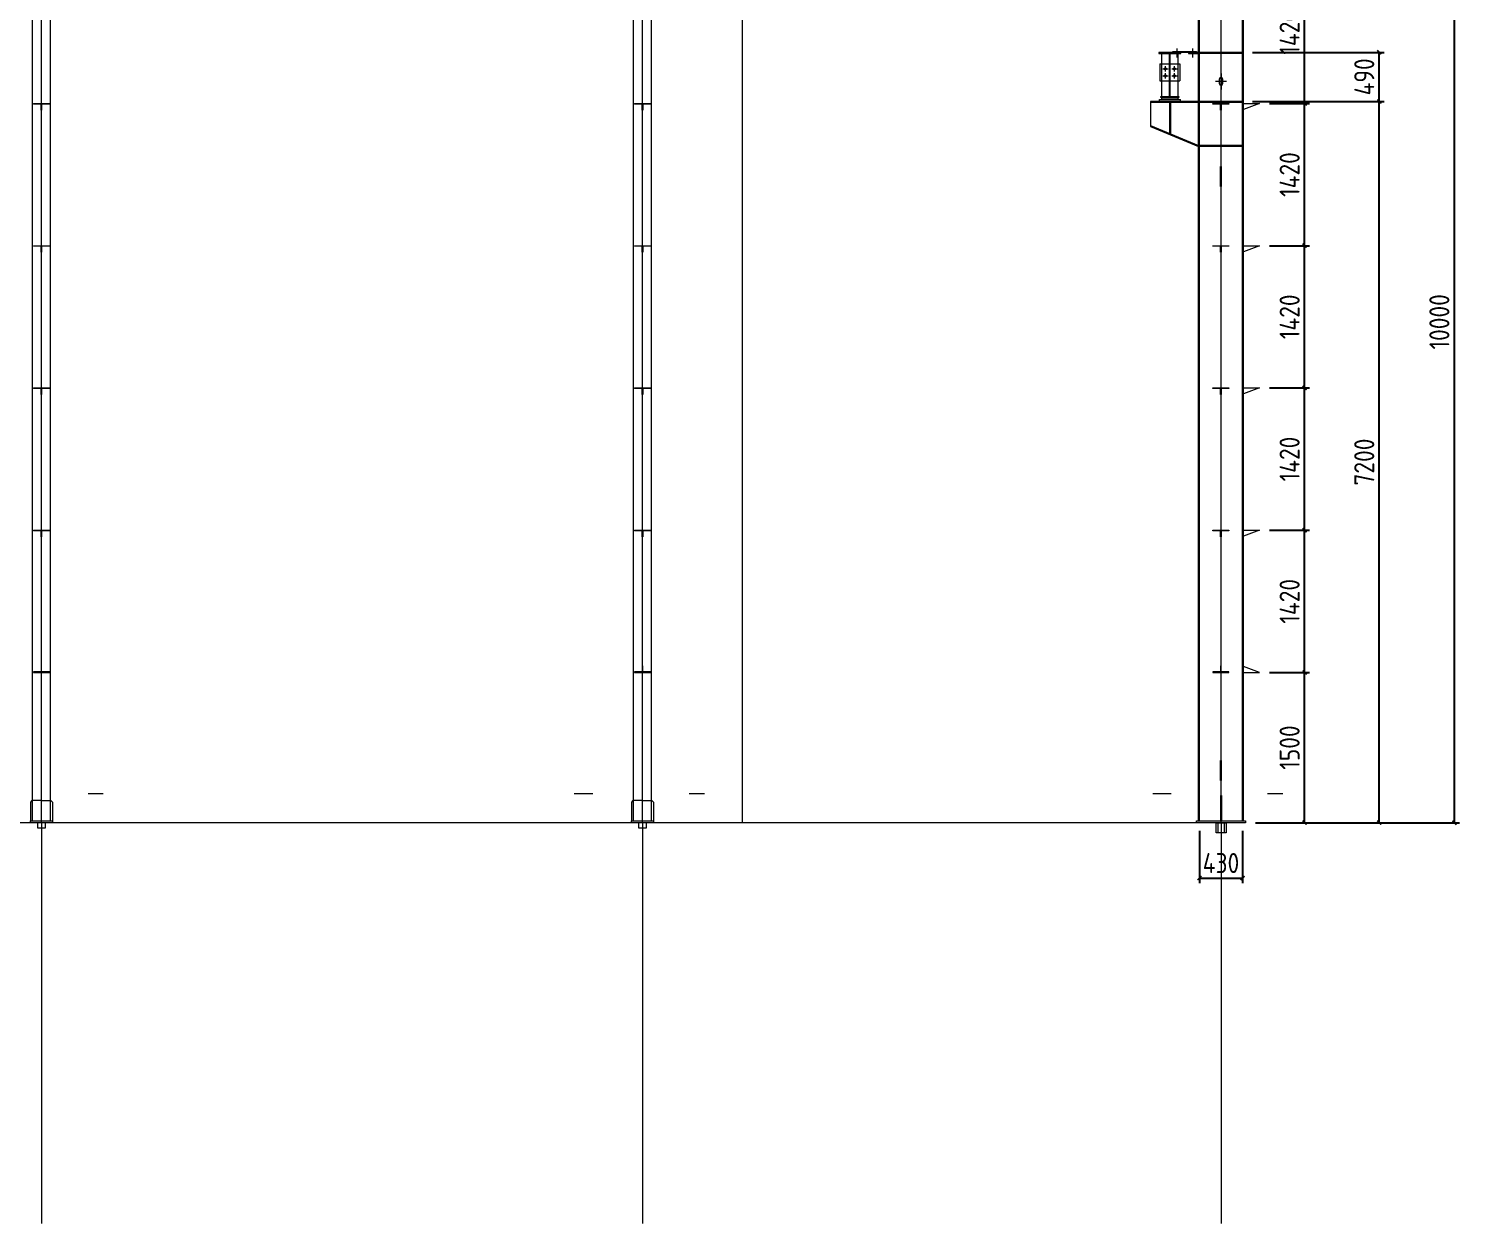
# Model space of a CAD drawing. Extents: x 485428 to 797698, y 56414 to 211814.
# Drawn here: x 654155 to 668437, y 126697 to 138624 of the extents above; entities that cross this region are included whole.
import ezdxf

# ---------------------------------------------------------------- set-up
doc = ezdxf.new("R2010")
doc.units = 0
doc.header["$LTSCALE"] = 1000
doc.header["$MEASUREMENT"] = 0
doc.layers.add('AXIS', color=3, linetype='Continuous')
doc.layers.add('DOTE', color=1, linetype='Continuous')
doc.styles.get("Standard").update_dxf_attribs({"font": 'gbenor.shx', "bigfont": 'gbcbig.shx'})
doc.dimstyles.get("Standard").update_dxf_attribs({"dimscale": 100, "dimtxt": 2, "dimasz": 0.4, "dimexe": 0.5, "dimexo": 1, "dimgap": 0.5, "dimtad": 1, "dimdec": 0, "dimzin": 0, "dimdsep": 46, "dimtxsty": 'Standard', "dimblk": 'ARCHTICK', "dimcen": 0.09, "dimadec": 0, "dimazin": 0, "dimtfac": 1, "dimtdec": 0, "dimtix": 1, "dimtmove": 2, "dimatfit": 3, "dimfxl": 1, "dimtolj": 1, "dimtzin": 0, "dimarcsym": 0})

# ---------------------------------------------------------------- blocks, each defined once
blk = doc.blocks.new('_ArchTick')
at = {"color": 0, "linetype": 'ByBlock', "const_width": 0.4}
blk.add_lwpolyline([(-0.5, -0.5), (0.5, 0.5)], dxfattribs=at)
blk = doc.blocks.new('*D121')
at = {"color": 3, "lineweight": -2}
for p, q in [((666542, 132197), (666942, 132197)), ((666892, 130697), (666892, 132197)), ((666402, 130697), (666942, 130697))]:
    blk.add_line(p, q, dxfattribs=at)
at = {"layer": 'Defpoints', "color": 0}
for p in [(666442, 132197), (666892, 132197), (666302, 130697)]:
    blk.add_point(p, dxfattribs=at)
at = {"color": 3, "lineweight": -2, "xscale": 40, "yscale": 40, "zscale": 40}
for p, rotation in [((666892, 132197), 90), ((666892, 130697), 270)]:
    blk.add_blockref('_ArchTick', p, dxfattribs=dict(at, rotation=rotation))
at = {"color": 0, "lineweight": 15, "insert": (666742, 131447), "char_height": 200, "attachment_point": 5, "rotation": 90}
blk.add_mtext('\\A1;1500', dxfattribs=at)
blk = doc.blocks.new('*D122')
at = {"color": 3, "lineweight": -2}
for p, q in [((666542, 133617), (666942, 133617)), ((666892, 132197), (666892, 133617)), ((666542, 132197), (666942, 132197))]:
    blk.add_line(p, q, dxfattribs=at)
at = {"layer": 'Defpoints', "color": 0}
for p in [(666442, 133617), (666892, 133617), (666442, 132197)]:
    blk.add_point(p, dxfattribs=at)
at = {"color": 3, "lineweight": -2, "xscale": 40, "yscale": 40, "zscale": 40}
for p, rotation in [((666892, 133617), 90), ((666892, 132197), 270)]:
    blk.add_blockref('_ArchTick', p, dxfattribs=dict(at, rotation=rotation))
at = {"color": 0, "lineweight": 15, "insert": (666742, 132907), "char_height": 200, "attachment_point": 5, "rotation": 90}
blk.add_mtext('\\A1;1420', dxfattribs=at)
blk = doc.blocks.new('*D123')
at = {"color": 3, "lineweight": -2}
for p, q in [((666542, 135037), (666942, 135037)), ((666892, 133617), (666892, 135037)), ((666542, 133617), (666942, 133617))]:
    blk.add_line(p, q, dxfattribs=at)
at = {"layer": 'Defpoints', "color": 0}
for p in [(666442, 135037), (666892, 135037), (666442, 133617)]:
    blk.add_point(p, dxfattribs=at)
at = {"color": 3, "lineweight": -2, "xscale": 40, "yscale": 40, "zscale": 40}
for p, rotation in [((666892, 135037), 90), ((666892, 133617), 270)]:
    blk.add_blockref('_ArchTick', p, dxfattribs=dict(at, rotation=rotation))
at = {"color": 0, "lineweight": 15, "insert": (666742, 134327), "char_height": 200, "attachment_point": 5, "rotation": 90}
blk.add_mtext('\\A1;1420', dxfattribs=at)
blk = doc.blocks.new('*D124')
at = {"color": 3, "lineweight": -2}
for p, q in [((666542, 136457), (666942, 136457)), ((666892, 135037), (666892, 136457)), ((666542, 135037), (666942, 135037))]:
    blk.add_line(p, q, dxfattribs=at)
at = {"layer": 'Defpoints', "color": 0}
for p in [(666442, 136457), (666892, 136457), (666442, 135037)]:
    blk.add_point(p, dxfattribs=at)
at = {"color": 3, "lineweight": -2, "xscale": 40, "yscale": 40, "zscale": 40}
for p, rotation in [((666892, 136457), 90), ((666892, 135037), 270)]:
    blk.add_blockref('_ArchTick', p, dxfattribs=dict(at, rotation=rotation))
at = {"color": 0, "lineweight": 15, "insert": (666742, 135747), "char_height": 200, "attachment_point": 5, "rotation": 90}
blk.add_mtext('\\A1;1420', dxfattribs=at)
blk = doc.blocks.new('*D125')
at = {"color": 3, "lineweight": -2}
for p, q in [((666542, 137877), (666942, 137877)), ((666892, 136457), (666892, 137877)), ((666542, 136457), (666942, 136457))]:
    blk.add_line(p, q, dxfattribs=at)
at = {"layer": 'Defpoints', "color": 0}
for p in [(666442, 137877), (666892, 137877), (666442, 136457)]:
    blk.add_point(p, dxfattribs=at)
at = {"color": 3, "lineweight": -2, "xscale": 40, "yscale": 40, "zscale": 40}
for p, rotation in [((666892, 137877), 90), ((666892, 136457), 270)]:
    blk.add_blockref('_ArchTick', p, dxfattribs=dict(at, rotation=rotation))
at = {"color": 0, "lineweight": 15, "insert": (666742, 137167), "char_height": 200, "attachment_point": 5, "rotation": 90}
blk.add_mtext('\\A1;1420', dxfattribs=at)
blk = doc.blocks.new('*D126')
at = {"color": 3, "lineweight": -2}
for p, q in [((666542, 139297), (666942, 139297)), ((666892, 137877), (666892, 139297)), ((666542, 137877), (666942, 137877))]:
    blk.add_line(p, q, dxfattribs=at)
at = {"layer": 'Defpoints', "color": 0}
for p in [(666442, 139297), (666892, 139297), (666442, 137877)]:
    blk.add_point(p, dxfattribs=at)
at = {"color": 3, "lineweight": -2, "xscale": 40, "yscale": 40, "zscale": 40}
for p, rotation in [((666892, 139297), 90), ((666892, 137877), 270)]:
    blk.add_blockref('_ArchTick', p, dxfattribs=dict(at, rotation=rotation))
at = {"color": 0, "lineweight": 15, "insert": (666742, 138587), "char_height": 200, "attachment_point": 5, "rotation": 90}
blk.add_mtext('\\A1;1420', dxfattribs=at)
blk = doc.blocks.new('*D127')
at = {"color": 3, "lineweight": -2}
for p, q in [((666372, 137897), (667687, 137897)), ((667637, 130697), (667637, 137897)), ((666402, 130697), (667687, 130697))]:
    blk.add_line(p, q, dxfattribs=at)
at = {"layer": 'Defpoints', "color": 0}
for p in [(666272, 137897), (667637, 137897), (666302, 130697)]:
    blk.add_point(p, dxfattribs=at)
at = {"color": 3, "lineweight": -2, "xscale": 40, "yscale": 40, "zscale": 40}
for p, rotation in [((667637, 137897), 90), ((667637, 130697), 270)]:
    blk.add_blockref('_ArchTick', p, dxfattribs=dict(at, rotation=rotation))
at = {"color": 0, "lineweight": 15, "insert": (667487, 134297), "char_height": 200, "attachment_point": 5, "rotation": 90}
blk.add_mtext('\\A1;7200', dxfattribs=at)
blk = doc.blocks.new('*D128')
at = {"color": 3, "lineweight": -2}
for p, q in [((666372, 138387), (667687, 138387)), ((667637, 137897), (667637, 138387)), ((666372, 137897), (667687, 137897))]:
    blk.add_line(p, q, dxfattribs=at)
at = {"layer": 'Defpoints', "color": 0}
for p in [(666272, 138387), (667637, 138387), (666272, 137897)]:
    blk.add_point(p, dxfattribs=at)
at = {"color": 3, "lineweight": -2, "xscale": 40, "yscale": 40, "zscale": 40}
for p, rotation in [((667637, 138387), 90), ((667637, 137897), 270)]:
    blk.add_blockref('_ArchTick', p, dxfattribs=dict(at, rotation=rotation))
at = {"color": 0, "lineweight": 15, "insert": (667487, 138142), "char_height": 200, "attachment_point": 5, "rotation": 90}
blk.add_mtext('\\A1;490', dxfattribs=at)
blk = doc.blocks.new('*D129')
at = {"color": 3, "lineweight": -2}
for p, q in [((666382, 140697), (668437, 140697)), ((668387, 130697), (668387, 140697)), ((666402, 130697), (668437, 130697))]:
    blk.add_line(p, q, dxfattribs=at)
at = {"layer": 'Defpoints', "color": 0}
for p in [(666282, 140697), (668387, 140697), (666302, 130697)]:
    blk.add_point(p, dxfattribs=at)
at = {"color": 3, "lineweight": -2, "xscale": 40, "yscale": 40, "zscale": 40}
for p, rotation in [((668387, 140697), 90), ((668387, 130697), 270)]:
    blk.add_blockref('_ArchTick', p, dxfattribs=dict(at, rotation=rotation))
at = {"color": 0, "lineweight": 15, "insert": (668237, 135697), "char_height": 200, "attachment_point": 5, "rotation": 90}
blk.add_mtext('\\A1;10000', dxfattribs=at)
blk = doc.blocks.new('*D379')
at = {"color": 0, "lineweight": -2}
for p, q in [((665842, 130617), (665842, 130094)), ((666272, 130617), (666272, 130094)), ((665842, 130144), (666272, 130144))]:
    blk.add_line(p, q, dxfattribs=at)
at = {"layer": 'Defpoints', "color": 0}
for p in [(665842, 130717), (666272, 130717), (666272, 130144)]:
    blk.add_point(p, dxfattribs=at)
at = {"color": 0, "lineweight": -2, "xscale": 40, "yscale": 40, "zscale": 40, "rotation": 180}
blk.add_blockref('_ArchTick', (665842, 130144), dxfattribs=at)
at = {"color": 0, "lineweight": -2, "xscale": 40, "yscale": 40, "zscale": 40}
blk.add_blockref('_ArchTick', (666272, 130144), dxfattribs=at)
at = {"color": 0, "lineweight": 15, "insert": (666057, 130294), "char_height": 200, "attachment_point": 5}
blk.add_mtext('\\A1;430', dxfattribs=at)

msp = doc.modelspace()

# ---------------------------------------------------------------- linework, layer by layer
at = {"lineweight": 15}
for p, q in [((665577.3, 138397), (665812.3, 138397)), ((665577.3, 138387), (665577.3, 138397)), ((665617.3, 138427), (665617.3, 138337)), ((665617.3, 138387), (665617.3, 138397)), ((665772.3, 138427), (665772.3, 138337)), ((665812.3, 138397), (665812.3, 138387)), ((665547.3, 138387), (665437.3, 138387)), ((665437.3, 138387), (665437.3, 138377)), ((665437.3, 138377), (665657.3, 138377)), ((665447.3, 138272), (665647.3, 138272)), ((665447.3, 138272), (665447.3, 138102)), ((665467.3, 137917), (665467.3, 138382)), ((665627.3, 138382), (665467.3, 138382)), ((665502.3, 138196), (665502.3, 138248)), ((665544.3, 137945), (665544.3, 138377)), ((665657.3, 138387), (665547.3, 138387)), ((665550.3, 137945), (665550.3, 138377)), ((665812.3, 138387), (665582.3, 138387)), ((665592.5, 138196), (665592.5, 138248)), ((665627.3, 138382), (665627.3, 137917)), ((665647.3, 138272), (665647.3, 138102)), ((665657.3, 138377), (665657.3, 138387)), ((665832.3, 138387), (665732.3, 138387)), ((665732.3, 138387), (665732.3, 138377)), ((665732.3, 138377), (665832.3, 138377)), ((666272.3, 138387), (665832.3, 138387)), ((666272.3, 138377), (665832.3, 138377)), ((665476.3, 138222), (665528.3, 138222)), ((665476.5, 138152), (665528.5, 138152)), ((665502.5, 138126), (665502.5, 138178)), ((665566.5, 138222), (665618.5, 138222)), ((665566.5, 138152), (665618.5, 138152)), ((665592.5, 138126), (665592.5, 138178)), ((666042.3, 138097), (666042.3, 138122)), ((666057.3, 138177), (666057.3, 138017)), ((666072.3, 138122), (666072.3, 138072)), ((665447.3, 138102), (665647.3, 138102)), ((666112.3, 138097), (666002.3, 138097)), ((666042.3, 138072), (666042.3, 138097)), ((665352.3, 137897), (665352.3, 137647)), ((665832.3, 137897), (665352.3, 137897)), ((665832.3, 137887), (665352.3, 137887)), ((665547.3, 137897), (665402.3, 137897)), ((665442.3, 137917), (665652.3, 137917)), ((665442.3, 137897), (665442.3, 137917)), ((665547.3, 137897), (665442.3, 137897)), ((665457.3, 137937), (665457.3, 137945)), ((665457.3, 137945), (665637.3, 137945)), ((665547.3, 137937), (665457.3, 137937)), ((665467.3, 137937), (665637.3, 137937)), ((665627.3, 137917), (665467.3, 137917)), ((665542.3, 137887), (665542.3, 137578.6)), ((665692.3, 137897), (665547.3, 137897)), ((665552.3, 137887), (665552.3, 137574.5)), ((665637.3, 137945), (665637.3, 137937)), ((665652.3, 137897), (665652.3, 137917)), ((666272.3, 137897), (665842.3, 137897)), ((666272.3, 137887), (665842.3, 137887)), ((665352.3, 137657.8), (665832.3, 137457.8)), ((665352.3, 137647), (665832.3, 137447)), ((666272.3, 137457), (665842.3, 137457)), ((666272.3, 137447), (665842.3, 137447)), ((654747.9, 130987.3), (654900.8, 130987.3)), ((659601.9, 130987.3), (659785.8, 130987.3)), ((660747.9, 130987.3), (660900.8, 130987.3)), ((665376.9, 130987.3), (665560.8, 130987.3)), ((666522.9, 130987.3), (666675.8, 130987.3)), ((666282.3, 130697), (622692.3, 130697)), ((666007.3, 130697), (666107.3, 130697))]:
    msp.add_line(p, q, dxfattribs=at)
at = {"color": 1, "lineweight": 15}
for p, q in [((665547.3, 138387), (665547.3, 137937)), ((665547.3, 137887), (665547.3, 137576.5)), ((654242.3, 130697), (654242.3, 130647)), ((654322.3, 130647), (654322.3, 130697)), ((660242.3, 130697), (660242.3, 130647)), ((660322.3, 130647), (660322.3, 130697)), ((666007.3, 130597), (666007.3, 130697)), ((666027.3, 130597), (666027.3, 130697)), ((666087.3, 130697), (666087.3, 130597)), ((666107.3, 130697), (666107.3, 130597)), ((654242.3, 130647), (654322.3, 130647)), ((660242.3, 130647), (660322.3, 130647)), ((666107.3, 130597), (666007.3, 130597))]:
    msp.add_line(p, q, dxfattribs=at)
at = {"color": 2, "lineweight": 15}
for p, q in [((654202.3, 137871), (654202.3, 137877)), ((654202.3, 137877), (654282.3, 137877)), ((654362.3, 137871), (654202.3, 137871)), ((654279.3, 137811), (654279.3, 137871)), ((654279.3, 137871), (654285.3, 137871)), ((654282.3, 137877), (654362.3, 137877)), ((654285.3, 137871), (654285.3, 137811)), ((654362.3, 137877), (654362.3, 137871)), ((660202.3, 137871), (660202.3, 137877)), ((660202.3, 137877), (660282.3, 137877)), ((660362.3, 137871), (660202.3, 137871)), ((660279.3, 137811), (660279.3, 137871)), ((660279.3, 137871), (660285.3, 137871)), ((660282.3, 137877), (660362.3, 137877)), ((660285.3, 137871), (660285.3, 137811)), ((660362.3, 137877), (660362.3, 137871)), ((665976.5, 137871), (665976.5, 137877)), ((665976.5, 137877), (666056.5, 137877)), ((666136.5, 137871), (665976.5, 137871)), ((666053.5, 137811), (666053.5, 137871)), ((666053.5, 137871), (666059.5, 137871)), ((666056.5, 137877), (666136.5, 137877)), ((666059.5, 137871), (666059.5, 137811)), ((666136.5, 137877), (666136.5, 137871)), ((666282.3, 137877), (666442.3, 137877)), ((666282.3, 137877), (666442.3, 137877)), ((666442.3, 137877), (666282.3, 137817)), ((654282.3, 137811), (654279.3, 137811)), ((654285.3, 137811), (654282.3, 137811)), ((660282.3, 137811), (660279.3, 137811)), ((660285.3, 137811), (660282.3, 137811)), ((666056.5, 137811), (666053.5, 137811)), ((666059.5, 137811), (666056.5, 137811)), ((666053.3, 137047), (666053.3, 137247)), ((666053.3, 137247), (666061.3, 137247)), ((666061.3, 137047), (666061.3, 137247)), ((666061.3, 137047), (666053.3, 137047)), ((654202.3, 136451), (654202.3, 136457)), ((654202.3, 136457), (654282.3, 136457)), ((654362.3, 136451), (654202.3, 136451)), ((654279.3, 136391), (654279.3, 136451)), ((654279.3, 136451), (654285.3, 136451)), ((654282.3, 136391), (654279.3, 136391)), ((654282.3, 136457), (654362.3, 136457)), ((654285.3, 136391), (654282.3, 136391)), ((654285.3, 136451), (654285.3, 136391)), ((654362.3, 136457), (654362.3, 136451)), ((660202.3, 136451), (660202.3, 136457)), ((660202.3, 136457), (660282.3, 136457)), ((660362.3, 136451), (660202.3, 136451)), ((660279.3, 136391), (660279.3, 136451)), ((660279.3, 136451), (660285.3, 136451)), ((660282.3, 136391), (660279.3, 136391)), ((660282.3, 136457), (660362.3, 136457)), ((660285.3, 136391), (660282.3, 136391)), ((660285.3, 136451), (660285.3, 136391)), ((660362.3, 136457), (660362.3, 136451)), ((665976.5, 136451), (665976.5, 136457)), ((665976.5, 136457), (666056.5, 136457)), ((666136.5, 136451), (665976.5, 136451)), ((666053.5, 136391), (666053.5, 136451)), ((666053.5, 136451), (666059.5, 136451)), ((666056.5, 136391), (666053.5, 136391)), ((666056.5, 136457), (666136.5, 136457)), ((666059.5, 136391), (666056.5, 136391)), ((666059.5, 136451), (666059.5, 136391)), ((666136.5, 136457), (666136.5, 136451)), ((666282.3, 136457), (666442.3, 136457)), ((666282.3, 136457), (666442.3, 136457)), ((666442.3, 136457), (666282.3, 136397)), ((654202.3, 135031), (654202.3, 135037)), ((654202.3, 135037), (654282.3, 135037)), ((654362.3, 135031), (654202.3, 135031)), ((654279.3, 134971), (654279.3, 135031)), ((654279.3, 135031), (654285.3, 135031)), ((654282.3, 134971), (654279.3, 134971)), ((654282.3, 135037), (654362.3, 135037)), ((654285.3, 134971), (654282.3, 134971)), ((654285.3, 135031), (654285.3, 134971)), ((654362.3, 135037), (654362.3, 135031)), ((660202.3, 135031), (660202.3, 135037)), ((660202.3, 135037), (660282.3, 135037)), ((660362.3, 135031), (660202.3, 135031)), ((660279.3, 134971), (660279.3, 135031)), ((660279.3, 135031), (660285.3, 135031)), ((660282.3, 134971), (660279.3, 134971)), ((660282.3, 135037), (660362.3, 135037)), ((660285.3, 134971), (660282.3, 134971)), ((660285.3, 135031), (660285.3, 134971)), ((660362.3, 135037), (660362.3, 135031)), ((665976.5, 135031), (665976.5, 135037)), ((665976.5, 135037), (666056.5, 135037)), ((666136.5, 135031), (665976.5, 135031)), ((666053.5, 134971), (666053.5, 135031)), ((666053.5, 135031), (666059.5, 135031)), ((666056.5, 134971), (666053.5, 134971)), ((666056.5, 135037), (666136.5, 135037)), ((666059.5, 134971), (666056.5, 134971)), ((666059.5, 135031), (666059.5, 134971)), ((666136.5, 135037), (666136.5, 135031)), ((666282.3, 135037), (666442.3, 135037)), ((666282.3, 135037), (666442.3, 135037)), ((666442.3, 135037), (666282.3, 134977)), ((654202.3, 133611), (654202.3, 133617)), ((654202.3, 133617), (654282.3, 133617)), ((654362.3, 133611), (654202.3, 133611)), ((654279.3, 133551), (654279.3, 133611)), ((654279.3, 133611), (654285.3, 133611)), ((654282.3, 133551), (654279.3, 133551)), ((654282.3, 133617), (654362.3, 133617)), ((654285.3, 133551), (654282.3, 133551)), ((654285.3, 133611), (654285.3, 133551)), ((654362.3, 133617), (654362.3, 133611)), ((660202.3, 133611), (660202.3, 133617)), ((660202.3, 133617), (660282.3, 133617)), ((660362.3, 133611), (660202.3, 133611)), ((660279.3, 133551), (660279.3, 133611)), ((660279.3, 133611), (660285.3, 133611)), ((660282.3, 133551), (660279.3, 133551)), ((660282.3, 133617), (660362.3, 133617)), ((660285.3, 133551), (660282.3, 133551)), ((660285.3, 133611), (660285.3, 133551)), ((660362.3, 133617), (660362.3, 133611)), ((665976.5, 133611), (665976.5, 133617)), ((665976.5, 133617), (666056.5, 133617)), ((666136.5, 133611), (665976.5, 133611)), ((666053.5, 133551), (666053.5, 133611)), ((666053.5, 133611), (666059.5, 133611)), ((666056.5, 133551), (666053.5, 133551)), ((666056.5, 133617), (666136.5, 133617)), ((666059.5, 133551), (666056.5, 133551)), ((666059.5, 133611), (666059.5, 133551)), ((666136.5, 133617), (666136.5, 133611)), ((666282.3, 133617), (666442.3, 133617)), ((666282.3, 133617), (666442.3, 133617)), ((666442.3, 133617), (666282.3, 133557)), ((654282.3, 132263), (654279.3, 132263)), ((654279.3, 132263), (654279.3, 132203)), ((654285.3, 132263), (654282.3, 132263)), ((654285.3, 132203), (654285.3, 132263)), ((660282.3, 132263), (660279.3, 132263)), ((660279.3, 132263), (660279.3, 132203)), ((660285.3, 132263), (660282.3, 132263)), ((660285.3, 132203), (660285.3, 132263)), ((666056.5, 132263), (666053.5, 132263)), ((666053.5, 132263), (666053.5, 132203)), ((666059.5, 132263), (666056.5, 132263)), ((666059.5, 132203), (666059.5, 132263)), ((666442.3, 132197), (666282.3, 132257)), ((654362.3, 132203), (654202.3, 132203)), ((654202.3, 132203), (654202.3, 132197)), ((654202.3, 132197), (654282.3, 132197)), ((654279.3, 132203), (654285.3, 132203)), ((654282.3, 132197), (654362.3, 132197)), ((654362.3, 132197), (654362.3, 132203)), ((660362.3, 132203), (660202.3, 132203)), ((660202.3, 132203), (660202.3, 132197)), ((660202.3, 132197), (660282.3, 132197)), ((660279.3, 132203), (660285.3, 132203)), ((660282.3, 132197), (660362.3, 132197)), ((660362.3, 132197), (660362.3, 132203)), ((666136.5, 132203), (665976.5, 132203)), ((665976.5, 132203), (665976.5, 132197)), ((665976.5, 132197), (666056.5, 132197)), ((666053.5, 132203), (666059.5, 132203)), ((666056.5, 132197), (666136.5, 132197)), ((666136.5, 132197), (666136.5, 132203)), ((666282.3, 132197), (666442.3, 132197)), ((666282.3, 132197), (666442.3, 132197)), ((666053.3, 131117), (666053.3, 131317)), ((666053.3, 131317), (666061.3, 131317)), ((666061.3, 131117), (666061.3, 131317)), ((666061.3, 131117), (666053.3, 131117)), ((666057.3, 130967), (666052.3, 130967)), ((666052.3, 130967), (666052.3, 130717)), ((666057.3, 130967), (666062.3, 130967)), ((666062.3, 130967), (666062.3, 130717)), ((654187.3, 130917), (654172.3, 130902)), ((654172.3, 130902), (654172.3, 130717)), ((654282.3, 130917), (654187.3, 130917)), ((654282.3, 130917), (654377.3, 130917)), ((654377.3, 130917), (654392.3, 130902)), ((654392.3, 130902), (654392.3, 130717)), ((660187.3, 130917), (660172.3, 130902)), ((660172.3, 130902), (660172.3, 130717)), ((660282.3, 130917), (660187.3, 130917)), ((660282.3, 130917), (660377.3, 130917)), ((660377.3, 130917), (660392.3, 130902)), ((660392.3, 130902), (660392.3, 130717)), ((654172.3, 130697), (654172.3, 130717)), ((654172.3, 130717), (654392.3, 130717)), ((654392.3, 130697), (654172.3, 130697)), ((654392.3, 130717), (654392.3, 130697)), ((660172.3, 130697), (660172.3, 130717)), ((660172.3, 130717), (660392.3, 130717)), ((660392.3, 130697), (660172.3, 130697)), ((660392.3, 130717), (660392.3, 130697)), ((665812.3, 130697), (665812.3, 130717)), ((665812.3, 130717), (666302.3, 130717)), ((666302.3, 130697), (665812.3, 130697)), ((666302.3, 130717), (666302.3, 130697))]:
    msp.add_line(p, q, dxfattribs=at)
at = {"lineweight": 15}
for centre in [(665502.3, 138222), (665502.3, 138152), (665592.3, 138222), (665592.3, 138152)]:
    msp.add_circle(centre, 11, dxfattribs=at)
for centre, start, end in [((666057.3, 138122), 0, 180), ((666057.3, 138072), 180, 0)]:
    msp.add_arc(centre, 15, start, end, dxfattribs=at)
at = {"layer": 'AXIS', "lineweight": 15}
for p, q in [((654282.3, 130697), (654282.3, 126697)), ((660282.3, 130697), (660282.3, 126697)), ((666057.3, 130697), (666057.3, 126697))]:
    msp.add_line(p, q, dxfattribs=at)
at = {"layer": 'DOTE', "lineweight": 15}
for p, q in [((654282.3, 130697), (654282.3, 141897)), ((661282.3, 130697), (661282.3, 141197)), ((660282.3, 130697), (660282.3, 140895)), ((666057.3, 130697), (666057.3, 140697))]:
    msp.add_line(p, q, dxfattribs=at)
at = {"layer": 'DOTE', "color": 0, "lineweight": 15}
for p, q in [((654192.3, 130717), (654192.3, 141305)), ((654372.3, 130717), (654372.3, 141305)), ((660192.3, 130717), (660192.3, 140795)), ((660372.3, 130717), (660372.3, 140795)), ((665842.3, 130717), (665842.3, 140741)), ((666272.3, 130717), (666272.3, 140687.9)), ((666282.3, 130717), (666282.3, 140697)), ((665832.3, 130717), (665832.3, 139903))]:
    msp.add_line(p, q, dxfattribs=at)

# ---------------------------------------------------------------- dimensions: what is measured, and where the dimension line sits
at = {"lineweight": 15}
for base, p1, p2, picture, middle in [((668386.7, 140697), (666302.3, 130697), (666282.3, 140697), '*D129', (668236.7, 135697)), ((666891.7, 139297), (666442.3, 137877), (666442.3, 139297), '*D126', (666741.7, 138587)), ((667637.4, 138387), (666272.3, 137897), (666272.3, 138387), '*D128', (667487.4, 138142)), ((667637.4, 137897), (666302.3, 130697), (666272.3, 137897), '*D127', (667487.4, 134297)), ((666891.7, 137877), (666442.3, 136457), (666442.3, 137877), '*D125', (666741.7, 137167)), ((666891.7, 136457), (666442.3, 135037), (666442.3, 136457), '*D124', (666741.7, 135747)), ((666891.7, 135037), (666442.3, 133617), (666442.3, 135037), '*D123', (666741.7, 134327)), ((666891.7, 133617), (666442.3, 132197), (666442.3, 133617), '*D122', (666741.7, 132907)), ((666891.7, 132197), (666302.3, 130697), (666442.3, 132197), '*D121', (666741.7, 131447))]:
    dim = msp.add_linear_dim(base=base, p1=p1, p2=p2, angle=90, dimstyle='Standard', override={"dimclrd": 3, "dimclre": 3}, dxfattribs=at)
    dim.commit()
    dim.dimension.update_dxf_attribs({"geometry": picture, "text_midpoint": middle})
dim = msp.add_linear_dim(base=(666272.3, 130143.7), p1=(665842.3, 130717), p2=(666272.3, 130717), dimstyle='Standard', dxfattribs=at)
dim.commit()
dim.dimension.update_dxf_attribs({"geometry": '*D379', "text_midpoint": (666057.3, 130293.7)})

doc.saveas('drawing.dxf')
